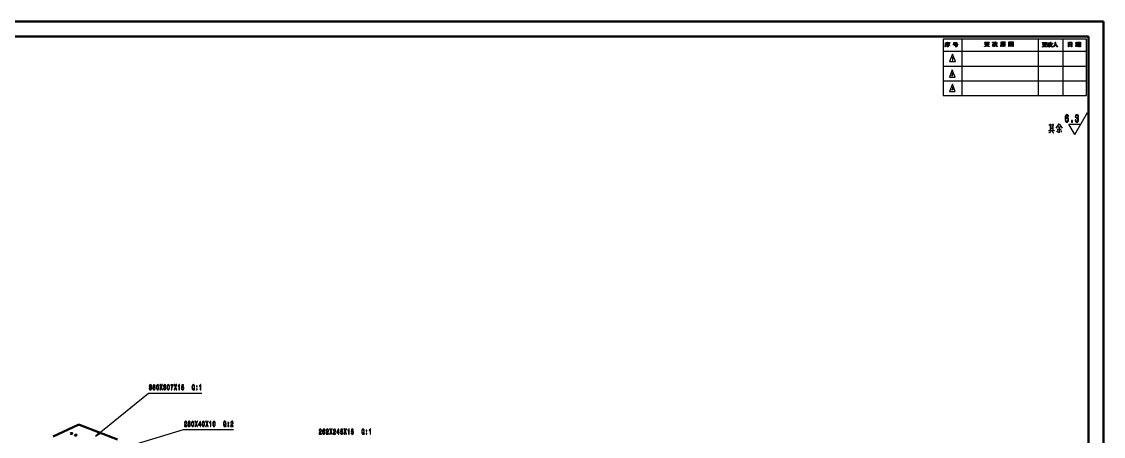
# Model space of a CAD drawing. Extents: x 0 to 1189, y 0 to 841.
# Drawn here: x 456 to 1189, y 560 to 841 of the extents above; entities that cross this region are included whole.
import ezdxf

# ---------------------------------------------------------------- set-up
doc = ezdxf.new("R2010")
doc.units = 0

msp = doc.modelspace()

# ---------------------------------------------------------------- linework, layer by layer
at = {"color": 7, "lineweight": 50}
for p, q in [((1189, 841), (0, 841)), ((1189, 0), (1189, 841)), ((1179, 831), (30, 831)), ((1179, 10), (1179, 831)), ((494.39, 568.09), (477.35, 560.17)), ((520.87, 558.25), (495.28, 568.14))]:
    msp.add_line(p, q, dxfattribs=at)
at = {"color": 7, "lineweight": 25}
for p, q in [((1177.54, 829.08), (1080.46, 829.08)), ((1080.46, 829.08), (1080.51, 790.95)), ((1093.14, 829.08), (1093.14, 790.95)), ((1145.08, 790.71), (1145.08, 829.08)), ((1161.78, 790.95), (1161.78, 829.08)), ((1177.54, 790.93), (1177.54, 829.08)), ((1080.51, 820.95), (1177.54, 820.95)), ((1080.51, 810.95), (1177.54, 810.95)), ((1080.51, 800.95), (1177.54, 800.95)), ((1080.51, 790.95), (1177.54, 790.95)), ((1169.57, 764.54), (1178.23, 779.54)), ((1169.57, 764.54), (1165.53, 771.54)), ((1165.53, 771.54), (1173.61, 771.54))]:
    msp.add_line(p, q, dxfattribs=at)
for points in [[(1083.62, 827.2), (1083.68, 827), (1083.73, 826.78), (1084.26, 826.78), (1084.48, 826.78), (1084.7, 826.78), (1084.91, 826.79), (1084.91, 826.55), (1084.7, 826.56), (1084.48, 826.56), (1084.26, 826.56), (1082.3, 826.56), (1082.3, 826.26), (1082.3, 826), (1082.29, 825.77), (1082.29, 825.58), (1082.28, 825.42), (1082.26, 825.18), (1082.23, 824.95), (1082.19, 824.71), (1082.13, 824.47), (1082.05, 824.23), (1081.95, 824.01), (1081.83, 824.07), (1081.65, 824.13), (1081.73, 824.29), (1081.79, 824.45), (1081.85, 824.6), (1081.89, 824.76), (1081.93, 824.94), (1081.96, 825.13), (1081.98, 825.35), (1082, 825.57), (1082, 825.81), (1082, 826.01), (1082, 826.24), (1081.99, 826.5), (1081.99, 826.78), (1083.41, 826.78), (1083.36, 826.95), (1083.29, 827.13), (1083.45, 827.16)], [(1083.78, 825.38), (1084.9, 825.38), (1084.82, 825.18), (1084.74, 824.98), (1084.67, 824.79), (1084.53, 824.83), (1084.37, 824.86), (1084.44, 825.02), (1084.5, 825.17), (1083.81, 825.17), (1083.81, 824.29), (1083.77, 824.05), (1083.64, 823.94), (1083.45, 823.9), (1083.18, 823.88), (1083.13, 824.04), (1083.07, 824.2), (1083.34, 824.19), (1083.48, 824.22), (1083.54, 824.42), (1083.54, 825.17), (1082.9, 825.17), (1082.67, 825.17), (1082.46, 825.16), (1082.46, 825.4), (1082.68, 825.39), (1082.88, 825.38), (1083.59, 825.38), (1083.45, 825.51), (1083.3, 825.64), (1083.14, 825.78), (1083.22, 825.86), (1083.35, 825.97), (1083.46, 825.88), (1083.62, 825.75), (1084.1, 826.06), (1083.21, 826.06), (1082.99, 826.06), (1082.79, 826.06), (1082.61, 826.05), (1082.61, 826.31), (1082.79, 826.3), (1082.99, 826.29), (1083.21, 826.29), (1084.57, 826.29), (1084.57, 826.05), (1084.38, 825.94), (1084.18, 825.83), (1083.98, 825.71), (1083.79, 825.6), (1083.93, 825.48)], [(1089.89, 825.7), (1090.15, 825.7), (1090.37, 825.71), (1090.37, 825.45), (1090.15, 825.46), (1089.89, 825.47), (1088.34, 825.47), (1088.28, 825.26), (1088.21, 825.03), (1089.89, 825.03), (1089.85, 824.82), (1089.83, 824.64), (1089.8, 824.47), (1089.76, 824.27), (1089.7, 824.08), (1089.59, 823.97), (1089.49, 823.93), (1089.33, 823.9), (1089.09, 823.87), (1088.78, 823.85), (1088.72, 824.01), (1088.64, 824.18), (1088.94, 824.17), (1089.16, 824.17), (1089.29, 824.18), (1089.46, 824.32), (1089.51, 824.51), (1089.55, 824.79), (1087.86, 824.79), (1087.94, 825.01), (1088, 825.24), (1088.06, 825.47), (1087.72, 825.47), (1087.52, 825.47), (1087.34, 825.46), (1087.16, 825.45), (1087.16, 825.71), (1087.34, 825.7), (1087.52, 825.7), (1087.72, 825.7)], [(1089.81, 827), (1089.79, 826.78), (1089.79, 826.52), (1089.79, 826.34), (1089.8, 826.17), (1089.81, 826.01), (1087.75, 826.01), (1087.76, 826.22), (1087.76, 826.48), (1087.76, 826.66), (1087.75, 826.84), (1087.75, 827)], [(1089.52, 826.24), (1089.52, 826.78), (1088.03, 826.78), (1088.03, 826.24)], [(1111.22, 827.2), (1111.38, 827.2), (1111.58, 827.21), (1111.58, 826.96), (1111.4, 826.97), (1111.22, 826.97), (1110.26, 826.97), (1110.26, 826.67), (1111.3, 826.67), (1111.29, 826.49), (1111.28, 826.27), (1111.28, 826.02), (1111.28, 825.77), (1111.29, 825.56), (1111.3, 825.38), (1110.22, 825.38), (1110.17, 825.18), (1110.11, 825), (1110.02, 824.82), (1110.18, 824.74), (1110.39, 824.67), (1110.63, 824.6), (1110.88, 824.54), (1111.09, 824.5), (1111.26, 824.48), (1111.48, 824.47), (1111.69, 824.47), (1111.61, 824.36), (1111.55, 824.17), (1111.35, 824.19), (1111.15, 824.22), (1110.93, 824.26), (1110.7, 824.31), (1110.47, 824.37), (1110.25, 824.44), (1110.05, 824.52), (1109.86, 824.61), (1109.68, 824.48), (1109.44, 824.35), (1109.29, 824.28), (1109.1, 824.23), (1108.88, 824.17), (1108.62, 824.13), (1108.56, 824.27), (1108.48, 824.4), (1108.75, 824.42), (1108.98, 824.46), (1109.2, 824.52), (1109.39, 824.59), (1109.53, 824.67), (1109.65, 824.75), (1109.46, 824.89), (1109.28, 825.04), (1109.08, 825.22), (1109.25, 825.38), (1108.91, 825.38), (1108.92, 825.57), (1108.92, 825.8), (1108.92, 826.05), (1108.92, 826.3), (1108.92, 826.51), (1108.91, 826.67), (1109.99, 826.67), (1109.99, 826.97), (1109.11, 826.97), (1108.87, 826.97), (1108.62, 826.96), (1108.62, 827.21), (1108.87, 827.2), (1109.09, 827.2)], [(1109.99, 826.16), (1109.99, 826.46), (1109.21, 826.46), (1109.21, 826.16)], [(1109.97, 825.62), (1109.98, 825.78), (1109.99, 825.93), (1109.21, 825.93), (1109.21, 825.62)], [(1109.29, 825.38), (1109.46, 825.21), (1109.63, 825.07), (1109.8, 824.95), (1109.9, 825.17), (1109.95, 825.38)], [(1111, 825.62), (1111, 825.93), (1110.26, 825.93), (1110.25, 825.8), (1110.24, 825.62)], [(1111, 826.16), (1111, 826.46), (1110.26, 826.46), (1110.26, 826.16)], [(1115.21, 827.05), (1115.2, 826.84), (1115.19, 826.62), (1115.19, 826.4), (1115.19, 826.19), (1115.2, 825.98), (1115.21, 825.79), (1114.37, 825.79), (1114.37, 824.68), (1114.61, 824.82), (1114.83, 824.95), (1115.01, 825.06), (1115.15, 825.17), (1115.19, 825.01), (1115.23, 824.9), (1115.06, 824.79), (1114.88, 824.69), (1114.71, 824.58), (1114.54, 824.48), (1114.36, 824.36), (1114.18, 824.24), (1114.09, 824.37), (1113.98, 824.48), (1114.08, 824.62), (1114.1, 824.78), (1114.1, 825.56), (1114.1, 825.78), (1114.08, 826.02), (1114.94, 826.02), (1114.94, 826.83), (1114.47, 826.83), (1114.22, 826.82), (1113.97, 826.81), (1113.97, 827.07), (1114.22, 827.06), (1114.47, 827.05)], [(1116.34, 825.01), (1116.45, 824.89), (1116.59, 824.76), (1116.76, 824.64), (1116.94, 824.53), (1117.1, 824.44), (1117.24, 824.38), (1117.13, 824.28), (1117.01, 824.11), (1116.82, 824.24), (1116.62, 824.38), (1116.48, 824.5), (1116.32, 824.64), (1116.16, 824.8), (1115.99, 824.65), (1115.83, 824.52), (1115.65, 824.41), (1115.47, 824.31), (1115.28, 824.21), (1115.06, 824.11), (1114.99, 824.24), (1114.87, 824.37), (1115.07, 824.44), (1115.27, 824.52), (1115.48, 824.63), (1115.68, 824.75), (1115.86, 824.88), (1116.02, 825.04), (1115.9, 825.23), (1115.77, 825.45), (1115.69, 825.61), (1115.61, 825.77), (1115.53, 825.92), (1115.46, 825.82), (1115.33, 825.91), (1115.23, 825.98), (1115.34, 826.11), (1115.45, 826.29), (1115.57, 826.52), (1115.66, 826.72), (1115.74, 826.93), (1115.82, 827.16), (1115.89, 827.41), (1116.05, 827.34), (1116.2, 827.31), (1116.12, 827.16), (1116.04, 826.99), (1115.97, 826.82), (1115.9, 826.64), (1116.61, 826.64), (1116.89, 826.65), (1117.11, 826.66), (1117.11, 826.4), (1116.95, 826.41), (1116.74, 826.42), (1116.71, 826.14), (1116.66, 825.87), (1116.6, 825.63), (1116.53, 825.41), (1116.44, 825.2)], [(1115.55, 825.96), (1115.76, 826.06), (1115.83, 825.9), (1115.9, 825.75), (1115.97, 825.6), (1116.08, 825.4), (1116.19, 825.24), (1116.27, 825.42), (1116.34, 825.63), (1116.4, 825.87), (1116.44, 826.13), (1116.47, 826.42), (1115.82, 826.42), (1115.73, 826.26), (1115.64, 826.11)], [(1119.32, 824.31), (1119.44, 824.49), (1119.53, 824.68), (1119.61, 824.88), (1119.66, 825.09), (1119.71, 825.36), (1119.74, 825.6), (1119.75, 825.8), (1119.75, 826.84), (1119.74, 827.1), (1119.73, 827.28), (1122.02, 827.28), (1122.29, 827.29), (1122.46, 827.3), (1122.46, 827.04), (1122.29, 827.05), (1122.02, 827.05), (1120.03, 827.05), (1120.03, 825.85), (1120.02, 825.58), (1120, 825.35), (1119.97, 825.13), (1119.93, 824.93), (1119.88, 824.74), (1119.81, 824.57), (1119.71, 824.34), (1119.62, 824.17), (1119.47, 824.26)], [(1120, 824.47), (1120.18, 824.6), (1120.35, 824.75), (1120.5, 824.93), (1120.63, 825.12), (1120.75, 825.01), (1120.86, 824.92), (1120.67, 824.71), (1120.5, 824.53), (1120.34, 824.39), (1120.2, 824.27), (1120.11, 824.37)], [(1121.35, 826.93), (1121.27, 826.77), (1121.21, 826.6), (1122.26, 826.6), (1122.25, 826.44), (1122.25, 826.2), (1122.25, 825.76), (1122.25, 825.54), (1122.26, 825.34), (1121.47, 825.34), (1121.47, 824.47), (1121.43, 824.31), (1121.34, 824.22), (1121.17, 824.18), (1120.93, 824.14), (1120.89, 824.31), (1120.83, 824.47), (1121.04, 824.46), (1121.14, 824.48), (1121.18, 824.6), (1121.18, 825.34), (1120.37, 825.34), (1120.38, 825.52), (1120.39, 825.75), (1120.39, 826.22), (1120.38, 826.43), (1120.37, 826.6), (1120.95, 826.6), (1121.02, 826.86), (1121.04, 827.01)], [(1121.96, 826.07), (1121.96, 826.39), (1120.66, 826.39), (1120.66, 826.07)], [(1121.96, 825.56), (1121.96, 825.86), (1120.66, 825.86), (1120.66, 825.56)], [(1121.91, 825.11), (1122.13, 824.91), (1122.31, 824.74), (1122.44, 824.61), (1122.53, 824.51), (1122.43, 824.42), (1122.33, 824.31), (1122.23, 824.44), (1122.09, 824.58), (1121.92, 824.73), (1121.72, 824.91), (1121.82, 825.02)], [(1127.89, 827.31), (1127.88, 827.13), (1127.87, 826.94), (1127.87, 826.75), (1127.87, 826.54), (1127.87, 824.98), (1127.87, 824.79), (1127.87, 824.6), (1127.88, 824.39), (1127.89, 824.19), (1127.6, 824.19), (1127.6, 824.44), (1125.26, 824.44), (1125.26, 824.16), (1124.97, 824.16), (1124.98, 824.36), (1124.98, 824.56), (1124.99, 824.77), (1124.99, 824.98), (1124.99, 826.54), (1124.99, 826.74), (1124.98, 826.93), (1124.98, 827.12), (1124.97, 827.31)], [(1127.6, 824.68), (1127.6, 827.08), (1125.26, 827.08), (1125.26, 824.68)], [(1126.29, 826.4), (1126.29, 826.62), (1126.29, 826.79), (1126.28, 826.93), (1126.44, 826.92), (1126.61, 826.91), (1126.58, 826.76), (1126.56, 826.63), (1126.56, 826.4), (1126.89, 826.4), (1127.05, 826.4), (1127.23, 826.41), (1127.42, 826.42), (1127.42, 826.15), (1127.23, 826.15), (1127.05, 826.16), (1126.89, 826.16), (1126.55, 826.16), (1126.53, 826.04), (1126.49, 825.88), (1126.67, 825.76), (1126.86, 825.62), (1127.01, 825.5), (1127.18, 825.36), (1127.39, 825.19), (1127.27, 825.08), (1127.15, 824.95), (1127.05, 825.07), (1126.93, 825.19), (1126.8, 825.32), (1126.6, 825.5), (1126.42, 825.65), (1126.3, 825.46), (1126.14, 825.28), (1126.01, 825.15), (1125.85, 825.03), (1125.68, 824.9), (1125.58, 825.01), (1125.44, 825.11), (1125.63, 825.21), (1125.8, 825.31), (1125.94, 825.43), (1126.05, 825.56), (1126.16, 825.75), (1126.23, 825.95), (1126.27, 826.16), (1126.01, 826.16), (1125.84, 826.16), (1125.66, 826.15), (1125.47, 826.15), (1125.47, 826.42), (1125.66, 826.41), (1125.83, 826.4), (1126, 826.4)], [(1150.4, 826.9), (1150.55, 826.9), (1150.75, 826.91), (1150.75, 826.66), (1150.57, 826.67), (1150.4, 826.67), (1149.43, 826.67), (1149.43, 826.37), (1150.47, 826.37), (1150.46, 826.19), (1150.46, 825.98), (1150.46, 825.72), (1150.46, 825.47), (1150.46, 825.26), (1150.47, 825.08), (1149.39, 825.08), (1149.35, 824.89), (1149.28, 824.7), (1149.19, 824.53), (1149.35, 824.45), (1149.56, 824.37), (1149.81, 824.3), (1150.06, 824.24), (1150.27, 824.21), (1150.43, 824.19), (1150.65, 824.18), (1150.87, 824.17), (1150.79, 824.06), (1150.73, 823.87), (1150.53, 823.89), (1150.32, 823.92), (1150.1, 823.96), (1149.87, 824.01), (1149.64, 824.07), (1149.43, 824.14), (1149.23, 824.22), (1149.03, 824.32), (1148.86, 824.19), (1148.62, 824.05), (1148.46, 823.99), (1148.27, 823.93), (1148.05, 823.88), (1147.8, 823.83), (1147.74, 823.98), (1147.66, 824.1), (1147.92, 824.12), (1148.16, 824.16), (1148.37, 824.22), (1148.56, 824.3), (1148.71, 824.37), (1148.82, 824.46), (1148.64, 824.59), (1148.45, 824.75), (1148.25, 824.93), (1148.42, 825.08), (1148.08, 825.08), (1148.09, 825.28), (1148.1, 825.5), (1148.1, 825.75), (1148.1, 826), (1148.09, 826.21), (1148.08, 826.37), (1149.16, 826.37), (1149.16, 826.67), (1148.28, 826.67), (1148.05, 826.67), (1147.8, 826.66), (1147.8, 826.91), (1148.04, 826.9), (1148.27, 826.9)], [(1149.16, 825.86), (1149.16, 826.16), (1148.38, 826.16), (1148.38, 825.86)], [(1149.15, 825.32), (1149.16, 825.48), (1149.16, 825.64), (1148.38, 825.64), (1148.38, 825.32)], [(1148.47, 825.08), (1148.64, 824.91), (1148.81, 824.77), (1148.98, 824.66), (1149.07, 824.87), (1149.12, 825.08)], [(1150.17, 825.32), (1150.17, 825.64), (1149.43, 825.64), (1149.43, 825.51), (1149.42, 825.32)], [(1150.17, 825.86), (1150.17, 826.16), (1149.43, 826.16), (1149.43, 825.86)], [(1152.56, 826.76), (1152.55, 826.54), (1152.55, 826.32), (1152.55, 826.1), (1152.55, 825.89), (1152.55, 825.69), (1152.56, 825.49), (1151.72, 825.49), (1151.72, 824.39), (1151.97, 824.52), (1152.18, 824.65), (1152.36, 824.76), (1152.51, 824.87), (1152.54, 824.72), (1152.59, 824.6), (1152.41, 824.5), (1152.24, 824.39), (1152.07, 824.29), (1151.89, 824.18), (1151.72, 824.07), (1151.54, 823.95), (1151.45, 824.07), (1151.34, 824.19), (1151.43, 824.32), (1151.45, 824.49), (1151.45, 825.27), (1151.45, 825.48), (1151.44, 825.72), (1152.29, 825.72), (1152.29, 826.53), (1151.82, 826.53), (1151.58, 826.53), (1151.33, 826.52), (1151.33, 826.77), (1151.58, 826.76), (1151.82, 826.76)], [(1153.7, 824.71), (1153.81, 824.59), (1153.95, 824.47), (1154.12, 824.34), (1154.29, 824.23), (1154.45, 824.15), (1154.59, 824.09), (1154.49, 823.98), (1154.37, 823.82), (1154.18, 823.94), (1153.98, 824.09), (1153.83, 824.2), (1153.68, 824.34), (1153.51, 824.5), (1153.35, 824.36), (1153.18, 824.23), (1153.01, 824.12), (1152.83, 824.01), (1152.63, 823.91), (1152.42, 823.82), (1152.34, 823.95), (1152.22, 824.07), (1152.42, 824.14), (1152.63, 824.23), (1152.84, 824.33), (1153.04, 824.45), (1153.22, 824.59), (1153.37, 824.74), (1153.26, 824.93), (1153.13, 825.15), (1153.05, 825.31), (1152.97, 825.47), (1152.89, 825.62), (1152.82, 825.52), (1152.69, 825.61), (1152.59, 825.68), (1152.69, 825.82), (1152.8, 826), (1152.93, 826.23), (1153.02, 826.42), (1153.1, 826.64), (1153.18, 826.87), (1153.24, 827.11), (1153.41, 827.05), (1153.56, 827.01), (1153.48, 826.86), (1153.4, 826.69), (1153.33, 826.52), (1153.26, 826.35), (1153.97, 826.35), (1154.24, 826.35), (1154.47, 826.36), (1154.47, 826.1), (1154.3, 826.12), (1154.1, 826.12), (1154.06, 825.84), (1154.01, 825.58), (1153.95, 825.33), (1153.88, 825.11), (1153.8, 824.9)], [(1152.9, 825.66), (1153.12, 825.76), (1153.18, 825.61), (1153.26, 825.45), (1153.33, 825.3), (1153.44, 825.1), (1153.54, 824.94), (1153.63, 825.12), (1153.7, 825.33), (1153.75, 825.57), (1153.8, 825.83), (1153.83, 826.12), (1153.17, 826.12), (1153.09, 825.97), (1153, 825.82)], [(1154.9, 824.12), (1155.11, 824.23), (1155.31, 824.35), (1155.48, 824.49), (1155.63, 824.63), (1155.77, 824.78), (1155.91, 824.98), (1156.03, 825.19), (1156.13, 825.39), (1156.2, 825.6), (1156.26, 825.81), (1156.3, 826.01), (1156.32, 826.2), (1156.34, 826.38), (1156.34, 826.57), (1156.34, 826.75), (1156.33, 826.95), (1156.32, 827.14), (1156.49, 827.13), (1156.68, 827.11), (1156.65, 826.88), (1156.64, 826.64), (1156.64, 826.48), (1156.65, 826.29), (1156.66, 826.09), (1156.69, 825.95), (1156.74, 825.79), (1156.82, 825.6), (1156.93, 825.39), (1157.07, 825.15), (1157.2, 824.94), (1157.36, 824.76), (1157.53, 824.59), (1157.72, 824.45), (1157.94, 824.31), (1158.17, 824.2), (1158.03, 824.05), (1157.94, 823.92), (1157.75, 824.02), (1157.57, 824.14), (1157.4, 824.28), (1157.24, 824.43), (1157.09, 824.6), (1156.95, 824.78), (1156.83, 824.98), (1156.71, 825.19), (1156.61, 825.42), (1156.52, 825.66), (1156.46, 825.44), (1156.38, 825.23), (1156.28, 825.03), (1156.16, 824.84), (1156.03, 824.66), (1155.89, 824.48), (1155.73, 824.32), (1155.55, 824.16), (1155.35, 824.01), (1155.14, 823.87), (1155.04, 823.99)], [(1167.68, 827.13), (1167.68, 826.93), (1167.67, 826.72), (1167.67, 826.51), (1167.67, 826.29), (1167.67, 826.06), (1167.67, 825.83), (1167.67, 825.59), (1167.67, 825.35), (1167.67, 825.11), (1167.67, 824.88), (1167.67, 824.66), (1167.67, 824.45), (1167.68, 824.24), (1167.68, 824.04), (1167.35, 824.04), (1167.35, 824.39), (1165.65, 824.39), (1165.65, 823.97), (1165.34, 823.97), (1165.34, 824.16), (1165.34, 824.36), (1165.35, 824.57), (1165.35, 824.79), (1165.35, 825.02), (1165.35, 825.25), (1165.35, 825.5), (1165.35, 825.75), (1165.35, 825.99), (1165.35, 826.23), (1165.35, 826.47), (1165.34, 826.69), (1165.34, 826.92), (1165.34, 827.13)], [(1167.35, 825.88), (1167.35, 826.88), (1165.65, 826.88), (1165.65, 825.88)], [(1167.35, 824.63), (1167.35, 825.64), (1165.65, 825.64), (1165.65, 824.63)], [(1170.99, 824.71), (1170.88, 824.62), (1170.74, 824.46), (1170.59, 824.26), (1170.45, 824.09), (1170.32, 824.18), (1170.21, 824.25), (1170.34, 824.37), (1170.48, 824.53), (1170.61, 824.7), (1170.71, 824.88)], [(1170.62, 826.74), (1170.62, 826.96), (1170.61, 827.21), (1170.9, 827.21), (1170.89, 826.95), (1170.89, 826.74), (1171.53, 826.74), (1171.53, 826.99), (1171.52, 827.21), (1171.83, 827.21), (1171.82, 826.97), (1171.81, 826.74), (1171.93, 826.74), (1172.07, 826.75), (1172.07, 826.51), (1171.93, 826.52), (1171.81, 826.52), (1171.81, 825.17), (1171.93, 825.18), (1172.07, 825.19), (1172.07, 824.95), (1171.89, 824.95), (1171.72, 824.96), (1171.54, 824.96), (1170.78, 824.96), (1170.58, 824.96), (1170.4, 824.95), (1170.24, 824.95), (1170.24, 825.19), (1170.44, 825.18), (1170.62, 825.17), (1170.62, 826.52), (1170.48, 826.52), (1170.32, 826.51), (1170.32, 826.75), (1170.47, 826.74)], [(1171.53, 826.21), (1171.53, 826.52), (1170.89, 826.52), (1170.89, 826.21)], [(1171.53, 825.7), (1171.53, 826), (1170.89, 826), (1170.89, 825.7)], [(1171.53, 825.17), (1171.53, 825.49), (1170.89, 825.49), (1170.89, 825.17)], [(1171.7, 824.25), (1171.56, 824.45), (1171.44, 824.6), (1171.34, 824.71), (1171.43, 824.78), (1171.53, 824.88), (1171.65, 824.75), (1171.78, 824.61), (1171.93, 824.45), (1171.81, 824.36)], [(1172.86, 824.28), (1173.1, 824.29), (1173.16, 824.39), (1173.16, 825.19), (1172.54, 825.19), (1172.51, 824.96), (1172.46, 824.75), (1172.38, 824.53), (1172.28, 824.33), (1172.16, 824.14), (1172.01, 823.95), (1171.9, 824.06), (1171.74, 824.14), (1171.89, 824.3), (1172.01, 824.47), (1172.1, 824.65), (1172.17, 824.83), (1172.22, 825.01), (1172.25, 825.19), (1172.26, 825.34), (1172.26, 825.54), (1172.27, 825.78), (1172.27, 826.07), (1172.27, 826.37), (1172.26, 826.63), (1172.26, 826.86), (1172.25, 827.06), (1173.46, 827.06), (1173.45, 826.87), (1173.45, 826.65), (1173.45, 826.41), (1173.45, 824.32), (1173.41, 824.15), (1173.32, 824.05), (1173.17, 823.99), (1172.98, 823.95), (1172.95, 824.11)], [(1173.16, 826.21), (1173.16, 826.85), (1172.55, 826.85), (1172.55, 826.21)], [(1173.16, 825.4), (1173.16, 826), (1172.55, 826), (1172.55, 825.4)], [(1084.85, 813.96), (1086.77, 813.96), (1088.7, 813.96), (1086.77, 818.96)], [(1084.7, 803.49), (1086.63, 803.49), (1088.55, 803.49), (1086.63, 808.49)], [(1084.77, 793.68), (1086.7, 793.68), (1088.63, 793.68), (1086.7, 798.68)], [(1165.37, 776.7), (1165.28, 777.28), (1165.06, 777.71), (1164.73, 777.99), (1164.3, 778.08), (1164.01, 778.03), (1163.76, 777.89), (1163.54, 777.67), (1163.35, 777.35), (1163.21, 776.96), (1163.1, 776.47), (1163.03, 775.9), (1163.01, 775.26), (1163.09, 774.24), (1163.33, 773.5), (1163.72, 773.05), (1164.25, 772.9), (1164.72, 773.03), (1165.08, 773.37), (1165.32, 773.9), (1165.4, 774.58), (1165.32, 775.26), (1165.09, 775.79), (1164.75, 776.12), (1164.32, 776.24), (1163.85, 776.09), (1163.5, 775.68), (1163.58, 776.47), (1163.73, 777.04), (1163.97, 777.38), (1164.31, 777.5), (1164.55, 777.44), (1164.74, 777.29), (1164.86, 777.04), (1164.92, 776.7)], [(1169.86, 774.61), (1169.86, 774.56), (1169.94, 773.87), (1170.17, 773.35), (1170.53, 773.02), (1171.01, 772.9), (1171.52, 773.02), (1171.9, 773.34), (1172.15, 773.84), (1172.24, 774.49), (1172.2, 774.92), (1172.09, 775.26), (1171.91, 775.53), (1171.68, 775.72), (1172, 776.11), (1172.11, 776.73), (1172.04, 777.29), (1171.83, 777.72), (1171.48, 777.99), (1171.01, 778.08), (1170.57, 777.96), (1170.23, 777.65), (1170.01, 777.14), (1169.94, 776.47), (1169.94, 776.42), (1170.38, 776.42), (1170.42, 776.88), (1170.54, 777.22), (1170.75, 777.42), (1171.04, 777.49), (1171.29, 777.43), (1171.48, 777.28), (1171.59, 777.04), (1171.64, 776.7), (1171.59, 776.35), (1171.47, 776.11), (1171.27, 775.97), (1170.99, 775.93), (1170.8, 775.93), (1170.8, 775.36), (1171.04, 775.38), (1171.35, 775.31), (1171.58, 775.14), (1171.71, 774.86), (1171.76, 774.49), (1171.71, 774.07), (1171.57, 773.76), (1171.34, 773.57), (1171.04, 773.51), (1170.73, 773.58), (1170.51, 773.79), (1170.37, 774.14), (1170.31, 774.61)], [(1164.93, 774.57), (1164.87, 774.12), (1164.74, 773.77), (1164.52, 773.54), (1164.24, 773.47), (1163.95, 773.54), (1163.73, 773.76), (1163.59, 774.11), (1163.55, 774.56), (1163.59, 775.01), (1163.73, 775.35), (1163.96, 775.57), (1164.26, 775.64), (1164.53, 775.57), (1164.74, 775.36), (1164.87, 775.02)], [(1167.31, 773.04), (1167.98, 773.04), (1167.98, 774.12), (1167.31, 774.12)], [(542.49, 592.9), (542.49, 592.87), (542.54, 592.38), (542.71, 592.02), (542.96, 591.79), (543.29, 591.7), (543.65, 591.79), (543.92, 592.01), (544.09, 592.36), (544.15, 592.82), (544.12, 593.12), (544.05, 593.36), (543.93, 593.54), (543.76, 593.68), (543.98, 593.95), (544.06, 594.39), (544.01, 594.78), (543.86, 595.08), (543.62, 595.26), (543.29, 595.33), (542.99, 595.25), (542.75, 595.03), (542.6, 594.67), (542.54, 594.21), (542.54, 594.17), (542.85, 594.17), (542.88, 594.49), (542.97, 594.72), (543.11, 594.87), (543.31, 594.92), (543.49, 594.88), (543.62, 594.77), (543.7, 594.6), (543.73, 594.37), (543.7, 594.12), (543.62, 593.95), (543.47, 593.85), (543.28, 593.82), (543.14, 593.83), (543.14, 593.43), (543.31, 593.44), (543.53, 593.39), (543.69, 593.27), (543.79, 593.08), (543.82, 592.82), (543.78, 592.53), (543.68, 592.31), (543.52, 592.17), (543.32, 592.13), (543.1, 592.18), (542.94, 592.33), (542.84, 592.57), (542.8, 592.9)], [(546.59, 594.36), (546.53, 594.77), (546.37, 595.07), (546.14, 595.26), (545.84, 595.33), (545.64, 595.29), (545.46, 595.2), (545.31, 595.04), (545.18, 594.82), (545.07, 594.54), (545, 594.21), (544.95, 593.81), (544.94, 593.36), (544.99, 592.64), (545.16, 592.12), (545.43, 591.81), (545.8, 591.7), (546.13, 591.79), (546.39, 592.03), (546.55, 592.4), (546.61, 592.88), (546.55, 593.36), (546.4, 593.73), (546.15, 593.96), (545.85, 594.04), (545.52, 593.94), (545.28, 593.65), (545.33, 594.21), (545.44, 594.6), (545.61, 594.84), (545.84, 594.92), (546.01, 594.88), (546.14, 594.78), (546.23, 594.6), (546.28, 594.36)], [(547.36, 593.51), (547.41, 592.72), (547.57, 592.16), (547.83, 591.81), (548.18, 591.7), (548.54, 591.81), (548.79, 592.16), (548.95, 592.72), (549.01, 593.51), (548.95, 594.3), (548.89, 594.61), (548.79, 594.87), (548.54, 595.21), (548.18, 595.33), (547.83, 595.21), (547.57, 594.87), (547.41, 594.3)], [(547.68, 593.51), (547.71, 594.12), (547.8, 594.56), (547.95, 594.82), (548.18, 594.91), (548.41, 594.82), (548.56, 594.56), (548.65, 594.12), (548.68, 593.51), (548.65, 592.9), (548.56, 592.46), (548.41, 592.2), (548.18, 592.12), (547.95, 592.2), (547.8, 592.46), (547.71, 592.9)], [(549.69, 591.8), (550.05, 591.8), (550.59, 593.22), (551.15, 591.8), (551.51, 591.8), (550.77, 593.6), (551.47, 595.31), (551.13, 595.31), (550.6, 594.01), (550.09, 595.31), (549.73, 595.31), (550.43, 593.6)], [(552.15, 592.9), (552.15, 592.87), (552.2, 592.38), (552.36, 592.02), (552.62, 591.79), (552.95, 591.7), (553.31, 591.79), (553.58, 592.01), (553.75, 592.36), (553.81, 592.82), (553.78, 593.12), (553.71, 593.36), (553.58, 593.54), (553.42, 593.68), (553.64, 593.95), (553.72, 594.39), (553.67, 594.78), (553.52, 595.08), (553.28, 595.26), (552.95, 595.33), (552.64, 595.25), (552.41, 595.03), (552.25, 594.67), (552.2, 594.21), (552.2, 594.17), (552.51, 594.17), (552.53, 594.49), (552.62, 594.72), (552.77, 594.87), (552.97, 594.92), (553.15, 594.88), (553.28, 594.77), (553.36, 594.6), (553.39, 594.37), (553.36, 594.12), (553.28, 593.95), (553.13, 593.85), (552.94, 593.82), (552.8, 593.83), (552.8, 593.43), (552.97, 593.44), (553.19, 593.39), (553.35, 593.27), (553.44, 593.08), (553.48, 592.82), (553.44, 592.53), (553.34, 592.31), (553.18, 592.17), (552.97, 592.13), (552.76, 592.18), (552.6, 592.33), (552.5, 592.57), (552.46, 592.9)], [(554.6, 593.51), (554.65, 592.72), (554.81, 592.16), (555.07, 591.81), (555.43, 591.7), (555.78, 591.81), (556.04, 592.16), (556.19, 592.72), (556.25, 593.51), (556.19, 594.3), (556.13, 594.61), (556.04, 594.87), (555.78, 595.21), (555.43, 595.33), (555.07, 595.21), (554.81, 594.87), (554.65, 594.3)], [(554.93, 593.51), (554.96, 594.12), (555.04, 594.56), (555.2, 594.82), (555.43, 594.91), (555.65, 594.82), (555.81, 594.56), (555.89, 594.12), (555.92, 593.51), (555.89, 592.9), (555.81, 592.46), (555.65, 592.2), (555.43, 592.12), (555.2, 592.2), (555.04, 592.46), (554.96, 592.9)], [(557.36, 591.8), (557.71, 591.8), (557.82, 592.64), (558.02, 593.41), (558.3, 594.13), (558.67, 594.81), (558.67, 595.23), (557.04, 595.23), (557.04, 594.77), (558.34, 594.77), (557.96, 594.09), (557.68, 593.38), (557.48, 592.62)], [(559.35, 591.8), (559.71, 591.8), (560.25, 593.22), (560.81, 591.8), (561.17, 591.8), (560.43, 593.6), (561.13, 595.31), (560.79, 595.31), (560.26, 594.01), (559.75, 595.31), (559.39, 595.31), (560.09, 593.6)], [(562.61, 591.8), (562.92, 591.8), (562.92, 595.33), (562.69, 595.33), (562.62, 595.02), (562.5, 594.82), (562.31, 594.69), (562.05, 594.65), (562.05, 594.3), (562.61, 594.3)], [(564.23, 592.72), (564.31, 592.3), (564.48, 591.98), (564.72, 591.78), (565.04, 591.7), (565.39, 591.79), (565.66, 592.04), (565.83, 592.43), (565.89, 592.94), (565.83, 593.41), (565.67, 593.78), (565.41, 594.01), (565.08, 594.1), (564.82, 594.04), (564.62, 593.87), (564.72, 594.82), (565.76, 594.82), (565.76, 595.23), (564.49, 595.23), (564.3, 593.37), (564.58, 593.37), (564.77, 593.61), (565.03, 593.7), (565.25, 593.64), (565.42, 593.48), (565.52, 593.23), (565.56, 592.91), (565.52, 592.6), (565.41, 592.35), (565.24, 592.19), (565.03, 592.14), (564.85, 592.17), (564.71, 592.29), (564.6, 592.47), (564.55, 592.72)], [(572.86, 592.02), (573.12, 591.62), (573.3, 591.89), (573.02, 592.31), (573.16, 592.89), (573.21, 593.55), (573.14, 594.34), (573.07, 594.65), (572.97, 594.92), (572.69, 595.27), (572.52, 595.37), (572.33, 595.4), (571.96, 595.27), (571.69, 594.92), (571.51, 594.34), (571.45, 593.55), (571.51, 592.77), (571.68, 592.19), (571.96, 591.83), (572.33, 591.71), (572.63, 591.79)], [(572.64, 592.34), (572.5, 592.18), (572.33, 592.13), (572.1, 592.22), (571.93, 592.5), (571.81, 592.94), (571.77, 593.55), (571.81, 594.16), (571.93, 594.61), (572.1, 594.89), (572.33, 594.98), (572.55, 594.89), (572.72, 594.61), (572.84, 594.16), (572.88, 593.55), (572.85, 593.03), (572.78, 592.67), (572.56, 593.01), (572.38, 592.76)], [(574.51, 593.76), (574.98, 593.76), (574.98, 594.51), (574.51, 594.51)], [(577.09, 591.8), (577.41, 591.8), (577.41, 595.33), (577.17, 595.33), (577.11, 595.02), (576.99, 594.82), (576.8, 594.69), (576.54, 594.65), (576.54, 594.3), (577.09, 594.3)], [(546.28, 592.87), (546.24, 592.56), (546.14, 592.31), (545.99, 592.15), (545.8, 592.1), (545.6, 592.15), (545.44, 592.31), (545.34, 592.55), (545.31, 592.87), (545.35, 593.18), (545.44, 593.42), (545.6, 593.57), (545.81, 593.63), (546, 593.57), (546.14, 593.42), (546.24, 593.19)], [(574.51, 591.8), (574.98, 591.8), (574.98, 592.56), (574.51, 592.56)], [(566.27, 567.04), (567.9, 567.04), (567.9, 567.47), (566.61, 567.47), (566.68, 567.71), (566.8, 567.9), (567.19, 568.26), (567.39, 568.41), (567.61, 568.63), (567.78, 568.88), (567.87, 569.18), (567.9, 569.52), (567.84, 569.94), (567.68, 570.27), (567.44, 570.49), (567.12, 570.56), (566.79, 570.48), (566.54, 570.24), (566.38, 569.86), (566.32, 569.36), (566.32, 569.29), (566.63, 569.29), (566.63, 569.33), (566.66, 569.67), (566.76, 569.93), (566.9, 570.09), (567.1, 570.14), (567.3, 570.09), (567.45, 569.97), (567.54, 569.77), (567.58, 569.52), (567.55, 569.29), (567.49, 569.09), (567.38, 568.92), (567.23, 568.77), (567.02, 568.61), (566.69, 568.3), (566.45, 567.96), (566.31, 567.56), (566.27, 567.05)], [(569.09, 568.92), (568.92, 568.78), (568.8, 568.59), (568.72, 568.34), (568.7, 568.04), (568.75, 567.59), (568.91, 567.24), (569.17, 567.02), (569.52, 566.94), (569.86, 567.02), (570.12, 567.24), (570.28, 567.59), (570.34, 568.04), (570.31, 568.34), (570.24, 568.59), (570.11, 568.78), (569.94, 568.92), (570.08, 569.04), (570.18, 569.21), (570.23, 569.41), (570.26, 569.66), (570.2, 570.02), (570.06, 570.3), (569.82, 570.49), (569.52, 570.56), (569.21, 570.49), (568.98, 570.3), (568.83, 570.02), (568.78, 569.66), (568.79, 569.41), (568.85, 569.21)], [(569.03, 568.05), (569.06, 568.32), (569.16, 568.52), (569.31, 568.65), (569.52, 568.7), (569.72, 568.65), (569.87, 568.52), (569.97, 568.32), (570.01, 568.05), (569.97, 567.76), (569.87, 567.55), (569.72, 567.4), (569.52, 567.36), (569.31, 567.4), (569.16, 567.55), (569.06, 567.76)], [(569.1, 569.62), (569.13, 569.84), (569.21, 570.01), (569.34, 570.12), (569.52, 570.16), (569.69, 570.12), (569.82, 570.01), (569.9, 569.84), (569.93, 569.62), (569.9, 569.39), (569.82, 569.22), (569.69, 569.1), (569.52, 569.06), (569.34, 569.1), (569.21, 569.22), (569.13, 569.39)], [(571.11, 568.75), (571.16, 567.95), (571.32, 567.39), (571.58, 567.05), (571.93, 566.94), (572.29, 567.05), (572.54, 567.39), (572.7, 567.95), (572.76, 568.75), (572.7, 569.53), (572.64, 569.85), (572.54, 570.1), (572.29, 570.45), (571.93, 570.56), (571.58, 570.45), (571.32, 570.1), (571.16, 569.53)], [(571.43, 568.75), (571.46, 569.36), (571.55, 569.8), (571.7, 570.05), (571.93, 570.14), (572.16, 570.05), (572.31, 569.8), (572.4, 569.36), (572.43, 568.75), (572.4, 568.13), (572.31, 567.69), (572.16, 567.44), (571.93, 567.35), (571.7, 567.44), (571.55, 567.69), (571.46, 568.13)], [(573.44, 567.04), (573.8, 567.04), (574.34, 568.45), (574.9, 567.04), (575.26, 567.04), (574.52, 568.84), (575.22, 570.54), (574.88, 570.54), (574.35, 569.25), (573.84, 570.54), (573.48, 570.54), (574.18, 568.83)], [(576.95, 567.04), (577.26, 567.04), (577.26, 567.9), (577.6, 567.9), (577.6, 568.31), (577.26, 568.31), (577.26, 570.46), (576.95, 570.46), (575.9, 568.35), (575.9, 567.9), (576.95, 567.9)], [(576.19, 568.31), (576.95, 569.88), (576.95, 568.31)], [(578.35, 568.75), (578.4, 567.95), (578.56, 567.39), (578.82, 567.05), (579.18, 566.94), (579.53, 567.05), (579.79, 567.39), (579.94, 567.95), (580, 568.75), (579.94, 569.53), (579.88, 569.85), (579.79, 570.1), (579.53, 570.45), (579.18, 570.56), (578.82, 570.45), (578.56, 570.1), (578.4, 569.53)], [(578.68, 568.75), (578.71, 569.36), (578.79, 569.8), (578.95, 570.05), (579.18, 570.14), (579.4, 570.05), (579.56, 569.8), (579.64, 569.36), (579.67, 568.75), (579.64, 568.13), (579.56, 567.69), (579.4, 567.44), (579.18, 567.35), (578.95, 567.44), (578.79, 567.69), (578.71, 568.13)], [(580.68, 567.04), (581.04, 567.04), (581.59, 568.45), (582.14, 567.04), (582.51, 567.04), (581.76, 568.84), (582.47, 570.54), (582.12, 570.54), (581.6, 569.25), (581.08, 570.54), (580.72, 570.54), (581.43, 568.83)], [(583.94, 567.04), (584.26, 567.04), (584.26, 570.56), (584.02, 570.56), (583.96, 570.25), (583.84, 570.05), (583.65, 569.93), (583.39, 569.89), (583.39, 569.53), (583.94, 569.53)], [(585.59, 568.75), (585.64, 567.95), (585.81, 567.39), (586.06, 567.05), (586.42, 566.94), (586.77, 567.05), (587.03, 567.39), (587.19, 567.95), (587.24, 568.75), (587.19, 569.53), (587.12, 569.85), (587.03, 570.1), (586.77, 570.45), (586.42, 570.56), (586.06, 570.45), (585.81, 570.1), (585.64, 569.53)], [(585.92, 568.75), (585.95, 569.36), (586.04, 569.8), (586.19, 570.05), (586.42, 570.14), (586.65, 570.05), (586.8, 569.8), (586.89, 569.36), (586.91, 568.75), (586.89, 568.13), (586.8, 567.69), (586.65, 567.44), (586.42, 567.35), (586.19, 567.44), (586.04, 567.69), (585.95, 568.13)], [(594.19, 567.25), (594.45, 566.86), (594.64, 567.12), (594.36, 567.55), (594.5, 568.12), (594.54, 568.79), (594.48, 569.57), (594.4, 569.89), (594.3, 570.15), (594.02, 570.51), (593.85, 570.6), (593.66, 570.63), (593.3, 570.51), (593.02, 570.15), (592.84, 569.57), (592.78, 568.79), (592.84, 568), (593.02, 567.42), (593.3, 567.06), (593.66, 566.94), (593.96, 567.02)], [(593.98, 567.58), (593.83, 567.42), (593.66, 567.36), (593.44, 567.46), (593.26, 567.73), (593.15, 568.17), (593.11, 568.79), (593.15, 569.4), (593.26, 569.85), (593.44, 570.12), (593.66, 570.21), (593.89, 570.12), (594.06, 569.84), (594.17, 569.39), (594.21, 568.79), (594.18, 568.26), (594.12, 567.9), (593.9, 568.25), (593.71, 567.99)], [(595.84, 568.99), (596.31, 568.99), (596.31, 569.74), (595.84, 569.74)], [(595.84, 567.04), (596.31, 567.04), (596.31, 567.79), (595.84, 567.79)], [(597.65, 567.04), (599.29, 567.04), (599.29, 567.47), (598, 567.47), (598.07, 567.71), (598.19, 567.9), (598.57, 568.26), (598.78, 568.41), (599, 568.63), (599.16, 568.88), (599.26, 569.18), (599.29, 569.52), (599.23, 569.94), (599.07, 570.27), (598.82, 570.49), (598.51, 570.56), (598.18, 570.48), (597.93, 570.24), (597.76, 569.86), (597.71, 569.36), (597.71, 569.29), (598.02, 569.29), (598.02, 569.33), (598.05, 569.67), (598.15, 569.93), (598.29, 570.09), (598.49, 570.14), (598.69, 570.09), (598.83, 569.97), (598.93, 569.77), (598.96, 569.52), (598.94, 569.29), (598.88, 569.09), (598.77, 568.92), (598.62, 568.77), (598.41, 568.61), (598.08, 568.3), (597.84, 567.96), (597.7, 567.56), (597.65, 567.05)], [(657.52, 561.8), (659.15, 561.8), (659.15, 562.24), (657.86, 562.24), (657.93, 562.48), (658.05, 562.67), (658.44, 563.03), (658.64, 563.18), (658.86, 563.4), (659.03, 563.65), (659.12, 563.95), (659.15, 564.29), (659.09, 564.71), (658.93, 565.04), (658.69, 565.25), (658.37, 565.33), (658.04, 565.24), (657.79, 565.01), (657.63, 564.63), (657.57, 564.13), (657.57, 564.06), (657.88, 564.06), (657.88, 564.1), (657.91, 564.44), (658.01, 564.69), (658.15, 564.86), (658.35, 564.91), (658.55, 564.86), (658.7, 564.73), (658.79, 564.54), (658.83, 564.29), (658.8, 564.06), (658.74, 563.86), (658.63, 563.69), (658.48, 563.54), (658.27, 563.38), (657.94, 563.07), (657.7, 562.73), (657.56, 562.33), (657.52, 561.82)], [(661.59, 564.36), (661.53, 564.77), (661.37, 565.07), (661.14, 565.26), (660.84, 565.33), (660.64, 565.29), (660.46, 565.2), (660.31, 565.04), (660.18, 564.82), (660.07, 564.54), (660, 564.21), (659.95, 563.81), (659.94, 563.36), (659.99, 562.64), (660.16, 562.12), (660.43, 561.81), (660.8, 561.7), (661.13, 561.79), (661.39, 562.03), (661.55, 562.4), (661.61, 562.88), (661.55, 563.36), (661.4, 563.73), (661.15, 563.96), (660.85, 564.04), (660.52, 563.94), (660.28, 563.65), (660.33, 564.21), (660.44, 564.6), (660.61, 564.84), (660.84, 564.92), (661.01, 564.88), (661.14, 564.77), (661.23, 564.6), (661.28, 564.36)], [(662.35, 561.8), (663.98, 561.8), (663.98, 562.24), (662.69, 562.24), (662.76, 562.48), (662.88, 562.67), (663.26, 563.03), (663.47, 563.18), (663.69, 563.4), (663.85, 563.65), (663.95, 563.95), (663.98, 564.29), (663.92, 564.71), (663.76, 565.04), (663.51, 565.25), (663.2, 565.33), (662.87, 565.24), (662.62, 565.01), (662.46, 564.63), (662.4, 564.13), (662.4, 564.06), (662.71, 564.06), (662.71, 564.1), (662.74, 564.44), (662.84, 564.69), (662.98, 564.86), (663.18, 564.91), (663.38, 564.86), (663.53, 564.73), (663.62, 564.54), (663.66, 564.29), (663.63, 564.06), (663.57, 563.86), (663.46, 563.69), (663.31, 563.54), (663.1, 563.38), (662.77, 563.07), (662.53, 562.73), (662.39, 562.33), (662.35, 561.82)], [(664.69, 561.8), (665.05, 561.8), (665.59, 563.22), (666.15, 561.8), (666.51, 561.8), (665.77, 563.6), (666.47, 565.31), (666.13, 565.31), (665.6, 564.01), (665.09, 565.31), (664.73, 565.31), (665.43, 563.6)], [(667.17, 561.8), (668.81, 561.8), (668.81, 562.24), (667.52, 562.24), (667.59, 562.48), (667.71, 562.67), (668.09, 563.03), (668.3, 563.18), (668.52, 563.4), (668.68, 563.65), (668.78, 563.95), (668.81, 564.29), (668.75, 564.71), (668.59, 565.04), (668.34, 565.25), (668.02, 565.33), (667.7, 565.24), (667.45, 565.01), (667.28, 564.63), (667.23, 564.13), (667.23, 564.06), (667.54, 564.06), (667.54, 564.1), (667.57, 564.44), (667.66, 564.69), (667.81, 564.86), (668.01, 564.91), (668.21, 564.86), (668.35, 564.73), (668.45, 564.54), (668.48, 564.29), (668.46, 564.06), (668.4, 563.86), (668.29, 563.69), (668.13, 563.54), (667.93, 563.38), (667.6, 563.07), (667.36, 562.73), (667.22, 562.33), (667.17, 561.82)], [(670.61, 561.8), (670.92, 561.8), (670.92, 562.67), (671.26, 562.67), (671.26, 563.08), (670.92, 563.08), (670.92, 565.23), (670.61, 565.23), (669.57, 563.12), (669.57, 562.67), (670.61, 562.67)], [(669.86, 563.08), (670.61, 564.64), (670.61, 563.08)], [(671.99, 562.72), (672.07, 562.3), (672.23, 561.98), (672.48, 561.78), (672.8, 561.7), (673.14, 561.79), (673.41, 562.04), (673.58, 562.43), (673.65, 562.94), (673.59, 563.41), (673.43, 563.78), (673.17, 564.01), (672.84, 564.1), (672.58, 564.04), (672.38, 563.87), (672.48, 564.82), (673.52, 564.82), (673.52, 565.23), (672.25, 565.23), (672.06, 563.37), (672.33, 563.37), (672.53, 563.61), (672.79, 563.7), (673, 563.64), (673.17, 563.48), (673.28, 563.23), (673.32, 562.91), (673.28, 562.6), (673.17, 562.35), (673, 562.19), (672.79, 562.14), (672.6, 562.17), (672.46, 562.29), (672.36, 562.47), (672.31, 562.72)], [(674.35, 561.8), (674.71, 561.8), (675.25, 563.22), (675.81, 561.8), (676.17, 561.8), (675.43, 563.6), (676.13, 565.31), (675.79, 565.31), (675.26, 564.01), (674.75, 565.31), (674.39, 565.31), (675.09, 563.6)], [(677.61, 561.8), (677.92, 561.8), (677.92, 565.33), (677.69, 565.33), (677.62, 565.02), (677.5, 564.82), (677.31, 564.69), (677.05, 564.65), (677.05, 564.3), (677.61, 564.3)], [(679.23, 562.72), (679.31, 562.3), (679.48, 561.98), (679.72, 561.78), (680.04, 561.7), (680.39, 561.79), (680.66, 562.04), (680.83, 562.43), (680.89, 562.94), (680.83, 563.41), (680.67, 563.78), (680.41, 564.01), (680.08, 564.1), (679.82, 564.04), (679.62, 563.87), (679.72, 564.82), (680.76, 564.82), (680.76, 565.23), (679.49, 565.23), (679.3, 563.37), (679.58, 563.37), (679.77, 563.61), (680.03, 563.7), (680.25, 563.64), (680.42, 563.48), (680.52, 563.23), (680.56, 562.91), (680.52, 562.6), (680.41, 562.35), (680.24, 562.19), (680.03, 562.14), (679.85, 562.17), (679.71, 562.29), (679.6, 562.47), (679.55, 562.72)], [(687.86, 562.02), (688.12, 561.62), (688.3, 561.89), (688.02, 562.31), (688.16, 562.89), (688.21, 563.55), (688.14, 564.34), (688.07, 564.65), (687.97, 564.92), (687.69, 565.27), (687.52, 565.37), (687.33, 565.4), (686.96, 565.27), (686.69, 564.92), (686.51, 564.34), (686.45, 563.55), (686.51, 562.77), (686.68, 562.19), (686.96, 561.83), (687.33, 561.71), (687.63, 561.79)], [(687.64, 562.34), (687.5, 562.18), (687.33, 562.13), (687.1, 562.22), (686.93, 562.5), (686.81, 562.94), (686.77, 563.55), (686.81, 564.16), (686.93, 564.61), (687.1, 564.89), (687.33, 564.98), (687.55, 564.89), (687.72, 564.61), (687.84, 564.16), (687.88, 563.55), (687.85, 563.03), (687.78, 562.67), (687.56, 563.01), (687.38, 562.76)], [(689.51, 563.76), (689.98, 563.76), (689.98, 564.51), (689.51, 564.51)], [(692.09, 561.8), (692.41, 561.8), (692.41, 565.33), (692.17, 565.33), (692.11, 565.02), (691.99, 564.82), (691.8, 564.69), (691.54, 564.65), (691.54, 564.3), (692.09, 564.3)], [(661.28, 562.87), (661.24, 562.56), (661.14, 562.31), (660.99, 562.15), (660.8, 562.1), (660.6, 562.15), (660.44, 562.31), (660.34, 562.55), (660.31, 562.87), (660.35, 563.18), (660.44, 563.42), (660.6, 563.57), (660.81, 563.63), (661, 563.57), (661.14, 563.42), (661.24, 563.19)], [(689.51, 561.8), (689.98, 561.8), (689.98, 562.56), (689.51, 562.56)]]:
    msp.add_lwpolyline(points, close=True, dxfattribs=at)
for points in [[(1086.58, 816.59), (1086.78, 816.88), (1086.78, 814.97)], [(1086.58, 816.59), (1086.78, 816.88), (1086.78, 814.97)], [(1086.58, 814.97), (1086.98, 814.97)], [(1086.58, 814.97), (1086.98, 814.97)], [(1086.24, 805.82), (1086.24, 806.11), (1086.44, 806.41), (1086.74, 806.41), (1086.94, 806.11), (1086.94, 805.67), (1086.14, 804.5), (1087.04, 804.5)], [(1086.44, 795.84), (1086.84, 795.84), (1087.04, 795.54), (1087.04, 795.1), (1086.84, 794.81), (1086.34, 794.81), (1086.14, 795.1)], [(1086.24, 796.42), (1086.44, 796.72), (1086.74, 796.72), (1086.94, 796.42), (1086.94, 796.13), (1086.74, 795.84)], [(1152.16, 771.08), (1155.52, 771.08)], [(1153, 771.9), (1153, 767.37)], [(1153, 769.84), (1154.68, 769.84)], [(1154.68, 771.9), (1154.68, 767.37)], [(1157.06, 769.02), (1159.02, 771.9), (1160.98, 769.02)], [(1158.18, 769.84), (1159.86, 769.84)], [(1159.02, 769.84), (1159.02, 765.72), (1158.46, 766.14)], [(1151.88, 767.37), (1155.8, 767.37)], [(1153.28, 766.55), (1152.44, 765.72), (1152.16, 765.72)], [(1153, 768.61), (1154.68, 768.61)], [(1154.4, 766.55), (1155.24, 765.72), (1155.52, 765.72)], [(1158.18, 767.37), (1157.34, 766.14)], [(1157.62, 768.19), (1160.42, 768.19)], [(1159.86, 767.37), (1160.7, 766.14)], [(506.07, 560.41), (541.95, 589.61), (578.19, 589.61)], [(513.7, 549.15), (565.7, 564.85), (599.52, 564.85)], [(508.47, 562.96), (506.07, 560.41), (509.05, 562.25)]]:
    msp.add_lwpolyline(points, dxfattribs=at)
at = {"color": 7, "lineweight": 50}
for centre, major_axis, start_param, end_param in [((494.82, 567.93), (-0.623, -0.045), 3.873966, 5.444762), ((489.77, 562.28), (-0.63, -0.045), 3.141593, 6.283185), ((489.77, 562.28), (-0.63, -0.045), 0, 2.303169), ((489.77, 562.28), (-0.63, -0.045), 2.303169, 3.141593), ((492.79, 561.11), (-0.748, -0.053), 3.141593, 6.283185), ((492.79, 561.11), (-0.748, -0.053), 0, 2.303169), ((492.79, 561.11), (-0.748, -0.053), 2.303169, 3.141593)]:
    msp.add_ellipse(centre, major_axis=major_axis, ratio=0.423301, start_param=start_param, end_param=end_param, dxfattribs=at)

doc.saveas('drawing.dxf')
